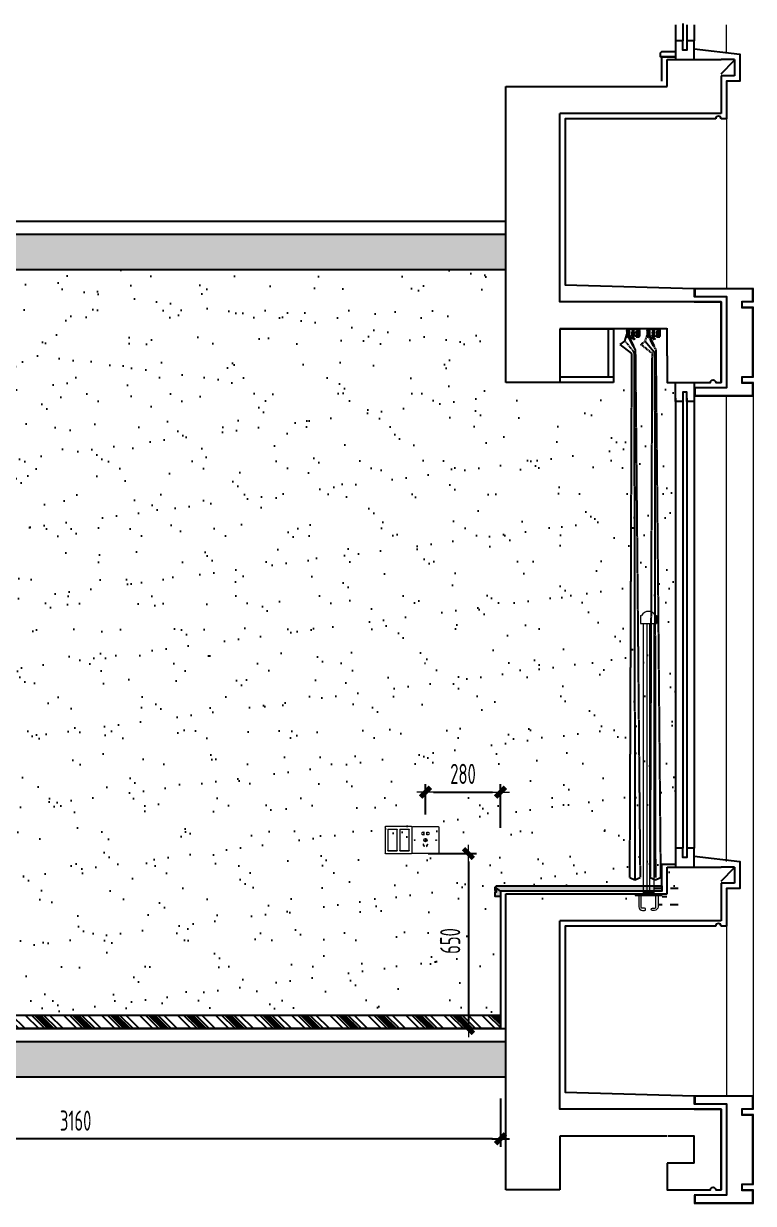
# Model space of a CAD drawing. Header units: inches. Extents: x 96003 to 270950, y -80202 to 65998.
# Drawn here: x 190368 to 193081, y 41976 to 46360 of the extents above; entities that cross this region are included whole.
import ezdxf

# ---------------------------------------------------------------- set-up
doc = ezdxf.new("R2010")
doc.units = ezdxf.units.IN
doc.header["$LTSCALE"] = 10
doc.header["$MEASUREMENT"] = 0
doc.linetypes.add('DASH', pattern=[0.35, 0.25, -0.1])
for name, color, linetype in [('01', 200, 'Continuous'), ('16', 12, 'Continuous'), ('81', 81, 'Continuous'), ('A_SURFACE', 9, 'Continuous'), ('AD-土建柱轮廓线', 200, 'Continuous'), ('EL-03', 3, 'Continuous'), ('EL-30', 30, 'Continuous'), ('EL-BHATCH-250', 250, 'Continuous'), ('FC-地面造型', 136, 'Continuous'), ('HAT【填充】', 250, 'Continuous'), ('PUB_HATCH', 8, 'Continuous'), ('SBEI', 1, 'Continuous')]:
    doc.layers.add(name, color=color, linetype=linetype)
for name, color, linetype, lineweight in [('D-地面铺装', 252, 'Continuous', 9), ('F-2', 145, 'Continuous', 0), ('J-金属幕墙', 34, 'Continuous', 13), ('L-栏杆扶手', 73, 'Continuous', 13), ('L-立面看线', 8, 'Continuous', 13)]:
    doc.layers.add(name, color=color, linetype=linetype, lineweight=lineweight)
doc.styles.add('CCD_DIM', font='archs.shx', dxfattribs={"width": 0.7})
doc.dimstyles.new('1.30', dxfattribs={"dimscale": 30, "dimtxt": 2.5, "dimasz": 1, "dimexe": 1, "dimexo": 1.5, "dimgap": 1, "dimtad": 1, "dimdec": 0, "dimrnd": 5, "dimdsep": 46, "dimtxsty": 'CCD_DIM', "dimblk": 'CCD_Dimension_Tick', "dimcen": 1, "dimclrd": 44, "dimclre": 44, "dimclrt": 2, "dimadec": 0, "dimazin": 2, "dimtfac": 1, "dimtdec": 0, "dimtix": 1, "dimtmove": 2, "dimatfit": 3, "dimldrblk": 'CCD_Dimension_Tick', "dimfxl": 5, "dimfxlon": 1, "dimtolj": 1, "dimarcsym": 0})
pattern_1 = [(45, (190901.26, -77467.75), (-35.35534, 35.35534), []), (50, (190901.26, -77467.75), (143.452, -12.5504), [15, -165]), (355, (190901.26, -77467.75), (-27.7503, 150.4384), [12, -132]), (100.4514, (190913.22, -77468.8), (115.702, 137.888), [12.748, -140.2284]), (46.184, (190901.26, -77427.75), (213.448, -33.104), [22.5, -247.5]), (96.6356, (190919.05, -77430.5), (186.9325, 194.824), [19.122, -210.343]), (351.184, (190901.26, -77427.75), (186.932, 194.824), [18, -198]), (21, (190921.26, -77437.75), (119.3814, -80.5238), [15, -165]), (326, (190921.26, -77437.75), (48.663, 145.03), [12, -132]), (71.4514, (190931.21, -77444.46), (168.0445, 64.506), [12.748, -140.2284]), (37.5, (190901.26, -77467.75), (2.43197, 66.57877), [0, -130.4, 0, -134, 0, -132.5]), (7.5, (190901.26, -77467.75), (52.6139, 78.8823), [0, -76.4, 0, -127.4, 0, -50.5]), (327.5, (190856.66, -77467.75), (106.7645, -4.511), [0, -50, 0, -156, 0, -207]), (317.5, (190836.66, -77467.75), (116.6372, 20.021), [0, -65, 0, -103.6, 0, -147])]
pattern_2 = [(45, (190901.26, -74467.75), (-35.35534, 35.35534), []), (50, (190901.26, -74467.75), (143.452, -12.5504), [15, -165]), (355, (190901.26, -74467.75), (-27.7503, 150.4384), [12, -132]), (100.4514, (190913.22, -74468.8), (115.702, 137.888), [12.748, -140.2284]), (46.184, (190901.26, -74427.75), (213.448, -33.104), [22.5, -247.5]), (96.6356, (190919.05, -74430.5), (186.9325, 194.824), [19.122, -210.343]), (351.184, (190901.26, -74427.75), (186.932, 194.824), [18, -198]), (21, (190921.26, -74437.75), (119.3814, -80.5238), [15, -165]), (326, (190921.26, -74437.75), (48.663, 145.03), [12, -132]), (71.4514, (190931.21, -74444.46), (168.0445, 64.506), [12.748, -140.2284]), (37.5, (190901.26, -74467.75), (2.43197, 66.57877), [0, -130.4, 0, -134, 0, -132.5]), (7.5, (190901.26, -74467.75), (52.6139, 78.8823), [0, -76.4, 0, -127.4, 0, -50.5]), (327.5, (190856.66, -74467.75), (106.7645, -4.511), [0, -50, 0, -156, 0, -207]), (317.5, (190836.66, -74467.75), (116.6372, 20.021), [0, -65, 0, -103.6, 0, -147])]

# ---------------------------------------------------------------- blocks, each defined once
blk = doc.blocks.new('A$C29FB2657')
blk.add_lwpolyline([(50, 0), (-50, 0), (-50, -6), (50, -6), (50, 0)])
for points in [[(-35.5, -6), (-35.5, -48, 0.414214), (-22.5, -61), (-14.5, -61, 1), (-14.5, -53), (-22.5, -53, -0.414214), (-27.5, -48), (-27.5, -6)], [(35.5, -6), (35.5, -48, -0.414214), (22.5, -61), (14.5, -61, -1), (14.5, -53), (22.5, -53, 0.414214), (27.5, -48), (27.5, -6)]]:
    blk.add_lwpolyline(points, format="xyb")
blk = doc.blocks.new('ERYRTEYRTYTRYU')
at = {"layer": 'EL-BHATCH-250'}
h = blk.add_hatch(dxfattribs=at)
h.set_pattern_fill('ANSI36', color=256)
h.set_pattern_definition([(45, (-797212.6542, -227327.022), (1.683798023, 6.173926083), [7.9375, -1.5875, 0, -1.5875])])
h.paths.add_polyline_path([(194823.9, -79002.6), (194828.9, -78997.6), (195443.9, -78997.6), (195443.9, -79017.6), (194843.9, -79017.6), (194843.9, -79037.6), (194823.9, -79037.6), (194823.9, -79020.1), (194828.9, -79020.1), (194828.9, -79015.1), (194823.9, -79015.1)])
at = {"layer": 'PUB_HATCH'}
h = blk.add_hatch(dxfattribs=at)
h.set_pattern_fill('钢筋混凝土', color=256, scale=20, style=0)
h.set_pattern_definition(pattern_2)
h.paths.add_polyline_path([(195663.9, -75987.6), (195663.9, -75927.6), (195713.9, -75927.6), (195713.9, -75987.6)])
h = blk.add_hatch(dxfattribs=at)
h.set_pattern_fill('钢筋混凝土', color=256, scale=20, style=0)
h.set_pattern_definition(pattern_2)
h.paths.add_polyline_path([(195663.9, -75987.6), (195663.9, -75927.6), (195713.9, -75927.6), (195713.9, -75987.6)])
h = blk.add_hatch(dxfattribs=at)
h.set_pattern_fill('普通砖', color=256, scale=50, style=0)
h.set_pattern_definition([(45, (134887.13, -103269.03), (-88.38838, 88.38838), [])])
h.paths.add_polyline_path([(195603.9, -77037.6), (195603.9, -76997.6), (195603.9, -76957.6)])
h = blk.add_hatch(dxfattribs=at)
h.set_pattern_fill('钢筋混凝土', color=256, scale=20, style=0)
h.set_pattern_definition(pattern_1)
h.paths.add_polyline_path([(195663.9, -78987.6), (195663.9, -78927.6), (195713.9, -78927.6), (195713.9, -78987.6)])
h = blk.add_hatch(dxfattribs=at)
h.set_pattern_fill('钢筋混凝土', color=256, scale=20, style=0)
h.set_pattern_definition(pattern_1)
h.paths.add_polyline_path([(195663.9, -78987.6), (195663.9, -78927.6), (195713.9, -78927.6), (195713.9, -78987.6)])
h = blk.add_hatch(dxfattribs=at)
h.set_pattern_fill('普通砖', color=256, scale=50, style=0)
h.set_pattern_definition([(45, (134887.13, -106269.03), (-88.38838, 88.38838), [])])
h.paths.add_polyline_path([(195603.9, -80037.6), (195603.9, -79997.6), (195603.9, -79957.6)])
at = {"layer": '81', "color": 136}
for p, q in [((195493.9, -75798.3, 0), (195493.9, -75857.6, 0)), ((195521.9, -75793.6, 0), (195521.9, -75857.6, 0)), ((195535.9, -75798.3, 0), (195535.9, -75857.6, 0)), ((195563.9, -75798.3, 0), (195563.9, -75857.6, 0)), ((195493.9, -77186, 0), (195493.9, -78857.6, 0)), ((195521.9, -77186, 0), (195521.9, -78857.6, 0)), ((195535.9, -77186, 0), (195535.9, -78857.6, 0)), ((195563.9, -77186, 0), (195563.9, -78857.6, 0)), ((195493.9, -78798.3, 0), (195493.9, -78857.6, 0)), ((195521.9, -78793.6, 0), (195521.9, -78857.6, 0)), ((195535.9, -78798.3, 0), (195535.9, -78857.6, 0)), ((195563.9, -78798.3, 0), (195563.9, -78857.6, 0))]:
    blk.add_line(p, q, dxfattribs=at)
at = {"layer": '81', "color": 136, "elevation": 0}
for points in [[(195563.9, -75857.6), (195535.9, -75857.6), (195535.9, -75892.6), (195521.9, -75892.6), (195521.9, -75857.6), (195493.9, -75857.6), (195493.9, -75927.6), (195563.9, -75927.6)], [(195563.9, -75857.6), (195535.9, -75857.6), (195535.9, -75892.6), (195521.9, -75892.6), (195521.9, -75857.6), (195493.9, -75857.6), (195493.9, -75927.6), (195563.9, -75927.6)], [(195563.9, -77197.6), (195535.9, -77197.6), (195535.9, -77162.6), (195521.9, -77162.6), (195521.9, -77197.6), (195493.9, -77197.6), (195493.9, -77127.6), (195563.9, -77127.6)], [(195563.9, -78857.6), (195535.9, -78857.6), (195535.9, -78892.6), (195521.9, -78892.6), (195521.9, -78857.6), (195493.9, -78857.6), (195493.9, -78927.6), (195563.9, -78927.6)], [(195563.9, -78857.6), (195535.9, -78857.6), (195535.9, -78892.6), (195521.9, -78892.6), (195521.9, -78857.6), (195493.9, -78857.6), (195493.9, -78927.6), (195563.9, -78927.6)]]:
    blk.add_lwpolyline(points, close=True, dxfattribs=at)
at = {"layer": 'A_SURFACE'}
blk.add_line((195443.9, -79007.6, 0), (195413.9, -79007.6, 0), dxfattribs=at)
at = {"layer": 'A_SURFACE', "color": 20, "elevation": 0}
for points in [[(195443.9, -76007.6), (195443.9, -75917.6), (195493.9, -75917.6)], [(195563.9, -75887.6), (195733.9, -75907.6), (195733.9, -76007.6), (195683.9, -76007.6), (195683.9, -76147.6), (195663.9, -76147.6)], [(195643.9, -76147.6), (195083.9, -76147.6), (195084.2, -76763.9), (195563.9, -76777.6), (195563.9, -76807.6), (195683.9, -76807.6), (195683.9, -77147.6), (195563.9, -77147.6)], [(195563.9, -78887.6), (195733.9, -78907.6), (195733.9, -79007.6), (195683.9, -79007.6), (195683.9, -79147.6), (195663.9, -79147.6)], [(195443.9, -79007.6), (195443.9, -78917.6), (195493.9, -78917.6)], [(195443.9, -79017.6), (194843.9, -79017.6), (194843.9, -79517.6)], [(195643.9, -79147.6), (195083.9, -79147.6), (195084.2, -79763.9), (195563.9, -79777.6), (195563.9, -79807.6), (195683.9, -79807.6), (195683.9, -80147.6), (195563.9, -80147.6)]]:
    blk.add_lwpolyline(points, dxfattribs=at)
at = {"layer": 'A_SURFACE', "color": 20}
for centre in [(195653.9, -76147.6, 0), (195653.9, -79147.6, 0)]:
    blk.add_arc(centre, 10, 0, 180, dxfattribs=at)
at = {"layer": 'AD-土建柱轮廓线'}
for p, q in [((195463.9, -76027.6, 0), (195463.9, -75927.6, 0)), ((195463.9, -75927.6, 0), (195663.9, -75927.6, 0)), ((195713.9, -75927.6, 0), (195663.9, -75927.6, 0)), ((195713.9, -75927.6, 0), (195663.9, -75927.6, 0)), ((195713.9, -75927.6, 0), (195713.9, -75987.6, 0)), ((195713.9, -75927.6, 0), (195713.9, -75987.6, 0)), ((195713.9, -75987.6, 0), (195663.9, -75987.6, 0)), ((195663.9, -75987.6, 0), (195663.9, -76127.6, 0)), ((195713.9, -75987.6, 0), (195663.9, -75987.6, 0)), ((194863.9, -76577.6, 0), (194863.9, -76027.6, 0)), ((194863.9, -76027.6, 0), (195463.9, -76027.6, 0)), ((195663.9, -76127.6, 0), (195063.9, -76127.6, 0)), ((194863.9, -76707.6, 0), (194863.9, -76577.6, 0)), ((194863.9, -77127.6, 0), (194863.9, -76707.6, 0)), ((194863.9, -76707.6, 0), (194863.9, -76707.6, 0)), ((195563.9, -76827.6, 0), (195063.9, -76827.6, 0)), ((195563.9, -76827.6, 0), (195663.9, -76827.6, 0)), ((195663.9, -76827.6, 0), (195663.9, -77027.6, 0)), ((195663.9, -76827.6, 0), (195663.9, -76827.6, 0)), ((195663.9, -76827.6, 0), (195663.9, -76907.6, 0)), ((195663.9, -76907.6, 0), (195663.9, -76907.6, 0)), ((195463.9, -77027.6, 0), (195463.9, -77027.6, 0)), ((195663.9, -77027.6, 0), (195663.9, -77027.6, 0)), ((195663.9, -77027.6, 0), (195663.9, -77127.6, 0)), ((195063.9, -77127.6, 0), (194863.9, -77127.6, 0)), ((195463.9, -79027.6, 0), (195463.9, -78927.6, 0)), ((195463.9, -78927.6, 0), (195663.9, -78927.6, 0)), ((195713.9, -78927.6, 0), (195663.9, -78927.6, 0)), ((195713.9, -78927.6, 0), (195663.9, -78927.6, 0)), ((195713.9, -78927.6, 0), (195713.9, -78987.6, 0)), ((195713.9, -78927.6, 0), (195713.9, -78987.6, 0)), ((195713.9, -78987.6, 0), (195663.9, -78987.6, 0)), ((195663.9, -78987.6, 0), (195663.9, -79127.6, 0)), ((195713.9, -78987.6, 0), (195663.9, -78987.6, 0)), ((194863.9, -79577.6, 0), (194863.9, -79027.6, 0)), ((194863.9, -79027.6, 0), (195463.9, -79027.6, 0)), ((195663.9, -79127.6, 0), (195063.9, -79127.6, 0)), ((194863.9, -79707.6, 0), (194863.9, -79577.6, 0)), ((194863.9, -80127.6, 0), (194863.9, -79707.6, 0)), ((194863.9, -79707.6, 0), (194863.9, -79707.6, 0)), ((195563.9, -79827.6, 0), (195063.9, -79827.6, 0)), ((195563.9, -79827.6, 0), (195663.9, -79827.6, 0)), ((195663.9, -79827.6, 0), (195663.9, -80027.6, 0)), ((195663.9, -79827.6, 0), (195663.9, -79827.6, 0)), ((195663.9, -79827.6, 0), (195663.9, -79907.6, 0)), ((195663.9, -79907.6, 0), (195663.9, -79907.6, 0)), ((195563.9, -80027.6, 0), (195463.9, -80027.6, 0)), ((195663.9, -80027.6, 0), (195663.9, -80027.6, 0)), ((195663.9, -80027.6, 0), (195663.9, -80127.6, 0)), ((195063.9, -80127.6, 0), (194863.9, -80127.6, 0))]:
    blk.add_line(p, q, dxfattribs=at)
at = {"layer": 'AD-土建柱轮廓线', "elevation": 0}
for points in [[(194863.9, -76927.6), (194863.9, -76927.6), (194863.9, -76127.6)], [(195461.5, -76927.6), (195063.9, -76927.6)], [(195063.9, -76927.6), (195063.9, -77127.6)], [(195463.9, -77027.6), (195463.9, -77027.6), (195463.9, -77027.6), (195463.9, -76927.6), (195466.3, -76927.6)], [(194863.9, -79927.6), (194863.9, -79927.6), (194863.9, -79127.6)], [(195461.5, -79927.6), (195063.9, -79927.6)], [(195063.9, -79927.6), (195063.9, -80127.6)], [(195563.9, -80027.6), (195563.9, -80027.6), (195563.9, -80027.6), (195563.9, -79927.6), (195466.3, -79927.6)]]:
    blk.add_lwpolyline(points, dxfattribs=at)
for points in [[(195463.9, -77027.6), (195463.9, -77127.6), (195623.9, -77127.6, -0.996715), (195644, -77127.6), (195663.9, -77127.6), (195663.9, -76827.6), (195063.9, -76827.6), (195063.9, -76127.6)], [(195463.9, -80027.6), (195463.9, -80127.6), (195623.9, -80127.6, -0.996715), (195644, -80127.6), (195663.9, -80127.6), (195663.9, -79827.6), (195063.9, -79827.6), (195063.9, -79127.6)]]:
    blk.add_lwpolyline(points, format="xyb", dxfattribs=at)
at = {"layer": 'D-地面铺装', "elevation": 0}
for points in [[(195463.9, -76027.6), (195463.9, -75927.6)], [(195463.9, -79027.6), (195463.9, -78927.6)]]:
    blk.add_lwpolyline(points, dxfattribs=at)
at = {"layer": 'EL-03', "elevation": 0}
for points in [[(195493.9, -75917.6), (195443.9, -75917.6), (195438.9, -75917.6), (195438.9, -75902.6), (195443.9, -75897.6), (195493.9, -75897.6)], [(194823.9, -79002.6), (194828.9, -78997.6), (195443.9, -78997.6), (195443.9, -79017.6), (194843.9, -79017.6), (194843.9, -79037.6), (194843.9, -79037.6), (194823.9, -79037.6), (194823.9, -79020.1), (194828.9, -79020.1), (194828.9, -79015.1), (194823.9, -79015.1), (194823.9, -79002.6)]]:
    blk.add_lwpolyline(points, dxfattribs=at)
at = {"layer": 'EL-30', "elevation": 0}
blk.add_lwpolyline([(194843.9, -79017.6), (194823.9, -79002.6)], dxfattribs=at)
at = {"layer": 'J-金属幕墙'}
blk.add_line((195783.9, -79777.6, 0), (195783.9, -77177.6, 0), dxfattribs=at)
at = {"layer": 'J-金属幕墙', "elevation": 0}
for points in [[(195563.9, -77147.6), (195563.9, -77177.6), (195783.9, -77177.6), (195783.9, -77127.6), (195743.9, -77127.6), (195743.9, -77107.6), (195783.9, -77107.6), (195783.9, -76847.6), (195743.9, -76847.6), (195743.9, -76827.6), (195783.9, -76827.6), (195783.9, -76777.6), (195563.9, -76777.6), (195563.9, -76807.6)], [(195566.9, -77147.6), (195566.9, -77174.6), (195780.9, -77174.6), (195780.9, -77130.6), (195740.9, -77130.6), (195740.9, -77104.6), (195780.9, -77104.6), (195780.9, -76850.6), (195740.9, -76850.6), (195740.9, -76824.6), (195780.9, -76824.6), (195780.9, -76780.6), (195566.9, -76780.6), (195566.9, -76807.6)], [(195563.9, -80147.6), (195563.9, -80177.6), (195783.9, -80177.6), (195783.9, -80127.6), (195743.9, -80127.6), (195743.9, -80107.6), (195783.9, -80107.6), (195783.9, -79847.6), (195743.9, -79847.6), (195743.9, -79827.6), (195783.9, -79827.6), (195783.9, -79777.6), (195563.9, -79777.6), (195563.9, -79807.6)], [(195566.9, -80147.6), (195566.9, -80174.6), (195780.9, -80174.6), (195780.9, -80130.6), (195740.9, -80130.6), (195740.9, -80104.6), (195780.9, -80104.6), (195780.9, -79850.6), (195740.9, -79850.6), (195740.9, -79824.6), (195780.9, -79824.6), (195780.9, -79780.6), (195566.9, -79780.6), (195566.9, -79807.6)]]:
    blk.add_lwpolyline(points, dxfattribs=at)
at = {"layer": 'L-栏杆扶手'}
for p, q in [((195363.7, -77992.7, 0), (195367.7, -77992.7, 0)), ((195363.7, -77992.7, 0), (195363.7, -78022.7, 0)), ((195363.7, -78022.7, 0), (195423.9, -78022.7, 0)), ((195373.7, -78022.7, 0), (195373.7, -78927.6, 0)), ((195388.9, -78922.6, 0), (195388.9, -78022.7, 0)), ((195398.9, -78922.6, 0), (195398.9, -78022.7, 0)), ((195413.9, -78022.7, 0), (195413.9, -78927.6, 0)), ((195419.9, -77992.7, 0), (195423.9, -77992.7, 0)), ((195423.9, -77992.7, 0), (195423.9, -78022.7, 0)), ((195373.7, -78798.3, 0), (195373.7, -79027.6, 0)), ((195388.9, -79022.6, 0), (195388.9, -78798.3, 0)), ((195398.9, -79022.6, 0), (195398.9, -78798.3, 0)), ((195413.9, -78798.3, 0), (195413.9, -79027.6, 0)), ((195413.9, -79022.6, 0), (195373.7, -79022.6, 0))]:
    blk.add_line(p, q, dxfattribs=at)
at = {"layer": 'L-栏杆扶手', "elevation": 0}
for points in [[(195443.9, -76027.6), (195413.9, -76027.6), (195443.9, -76027.6)], [(195443.9, -79027.6), (195413.9, -79027.6), (195443.9, -79027.6)]]:
    blk.add_lwpolyline(points, dxfattribs=at)
at = {"layer": 'L-栏杆扶手'}
blk.add_arc((195393.8, -78007.7, 0), 30.1, 29.8902, 150.1098, dxfattribs=at)
at = {"layer": 'L-立面看线'}
for p, q in [((195683.9, -75901.8, 0), (195683.9, -75798.3, 0)), ((195683.9, -76147.6, 0), (195683.9, -76777.6, 0)), ((195683.9, -78907.6, 0), (195683.9, -77177.6, 0)), ((195683.9, -78901.8, 0), (195683.9, -78798.3, 0)), ((195683.9, -79147.6, 0), (195683.9, -79777.6, 0))]:
    blk.add_line(p, q, dxfattribs=at)
at = {"layer": 'SBEI', "color": 3}
for p, q in [((195243.9, -76927.6, 0), (195243.9, -77107.6, 0)), ((195263.9, -76927.6, 0), (195263.9, -77127.6, 0)), ((195263.9, -77107.6, 0), (195063.9, -77107.6, 0)), ((195263.9, -77127.6, 0), (195063.9, -77127.6, 0))]:
    blk.add_line(p, q, dxfattribs=at)
at = {"layer": 'L-栏杆扶手'}
blk.add_blockref('A$C29FB2657', (195393.8, -79027.6, 0), dxfattribs=at)
blk = doc.blocks.new('*U788')
at = {"linetype": 'DASH', "ltscale": 250}
for p, q in [((2847661.4, -579684.4), (2847661.4, -579689.3)), ((2847661.4, -579691.3), (2847661.4, -579703.4)), ((2847661.4, -579691.3), (2847661.4, -579703.4)), ((2847663.4, -579682.4), (2847706.8, -579682.4)), ((2847671.8, -579706.8), (2847671.8, -579691.8)), ((2847671.8, -579706.8), (2847671.8, -579691.8)), ((2847697.4, -579685.4), (2847697.4, -579687.4)), ((2847698.3, -579706.8), (2847698.3, -579691.8)), ((2847698.3, -579706.8), (2847698.3, -579691.8)), ((2847708.8, -579684.4), (2847708.8, -579689.3)), ((2847708.8, -579691.3), (2847708.8, -579703.4)), ((2847708.8, -579691.3), (2847708.8, -579703.4)), ((2847737.4, -579684.4), (2847737.4, -579689.3)), ((2847737.4, -579691.3), (2847737.4, -579703.4)), ((2847737.4, -579691.3), (2847737.4, -579703.4)), ((2847739.4, -579682.4), (2847782.8, -579682.4)), ((2847747.9, -579706.8), (2847747.9, -579691.8)), ((2847747.9, -579706.8), (2847747.9, -579691.8)), ((2847773.4, -579685.4), (2847773.4, -579687.4)), ((2847774.4, -579706.8), (2847774.4, -579691.8)), ((2847774.4, -579706.8), (2847774.4, -579691.8)), ((2847784.8, -579684.4), (2847784.8, -579689.3)), ((2847784.8, -579691.3), (2847784.8, -579703.4)), ((2847784.8, -579691.3), (2847784.8, -579703.4)), ((2847637.7, -579740.7, 0), (2847654.7, -579727.9, 0)), ((2847680.7, -579774.5, 0), (2847637.7, -579740.7, 0)), ((2847654.7, -579727.9, 0), (2847662.4, -579704, 0)), ((2847661.4, -579705.4), (2847661.4, -579710.4)), ((2847662.4, -579704, 0), (2847693.4, -579761.1, 0)), ((2847673.8, -579712.4), (2847663.4, -579712.4)), ((2847673.8, -579712.4), (2847673.8, -579708.2)), ((2847696.4, -579712.4), (2847696.4, -579708.2)), ((2847696.4, -579712.4), (2847706.8, -579712.4)), ((2847708.8, -579705.4), (2847708.8, -579710.4)), ((2847730.7, -579727.9, 0), (2847761.5, -579765.3, 0)), ((2847737.4, -579705.4), (2847737.4, -579710.4)), ((2847749.8, -579712.4), (2847739.4, -579712.4)), ((2847749.8, -579712.4), (2847749.8, -579708.2)), ((2847772.4, -579712.4), (2847772.4, -579708.2)), ((2847772.4, -579712.4), (2847782.8, -579712.4)), ((2847784.8, -579705.4), (2847784.8, -579710.4))]:
    blk.add_line(p, q, dxfattribs=at)
at = {"linetype": 'DASH'}
for p, q in [((2847673.2, -581721.1, 0), (2847680.7, -579774.5, 0)), ((2847693.4, -579761.1, 0), (2847711.3, -581721.1, 0)), ((2847765.1, -579773.3, 0), (2847768, -581721.1, 0))]:
    blk.add_line(p, q, dxfattribs=at)
at = {"linetype": 'DASH', "ltscale": 500}
for p, q in [((2847673.2, -581721.1, 0), (2847691.9, -581730.4, 0)), ((2847691.9, -581730.4, 0), (2847711.3, -581721.1, 0)), ((2847749.3, -581721.3, 0), (2847767.9, -581730.6, 0)), ((2847767.9, -581730.6, 0), (2847787.3, -581721.3, 0))]:
    blk.add_line(p, q, dxfattribs=at)
at = {"linetype": 'DASH', "ltscale": 250}
for points in [[(2847697.4, -579685.4), (2847672.8, -579685.4), (2847672.8, -579687.4, -0.289705), (2847670.6, -579685.4), (2847666.4, -579685.4, 0.414214), (2847664.4, -579687.4), (2847664.4, -579707.4, 0.414214), (2847666.4, -579709.4), (2847670.7, -579709.4)], [(2847673.8, -579708.2, 0.598888), (2847672.3, -579708.1), (2847671.5, -579709.4), (2847666.4, -579709.4, -0.414214), (2847664.4, -579707.4), (2847664.4, -579687.4, -0.414214), (2847666.4, -579685.4), (2847670.6, -579685.4)], [(2847665.8, -579691.8, -0.665901), (2847671.8, -579691.8)], [(2847696.4, -579708.2, -0.598888), (2847697.8, -579708.1), (2847698.7, -579709.4), (2847703.8, -579709.4, 0.414214), (2847705.8, -579707.4), (2847705.8, -579687.4, 0.414214), (2847703.8, -579685.4), (2847699.6, -579685.4)], [(2847704.3, -579691.8, 0.665901), (2847698.3, -579691.8)], [(2847773.4, -579685.4), (2847748.8, -579685.4), (2847748.8, -579687.4, -0.289705), (2847746.6, -579685.4), (2847742.4, -579685.4, 0.414214), (2847740.4, -579687.4), (2847740.4, -579707.4, 0.414214), (2847742.4, -579709.4), (2847746.7, -579709.4)], [(2847749.8, -579708.2, 0.598888), (2847748.4, -579708.1), (2847747.5, -579709.4), (2847742.4, -579709.4, -0.414214), (2847740.4, -579707.4), (2847740.4, -579687.4, -0.414214), (2847742.4, -579685.4), (2847746.6, -579685.4)], [(2847741.9, -579691.8, -0.665901), (2847747.9, -579691.8)], [(2847772.4, -579708.2, -0.598888), (2847773.9, -579708.1), (2847774.7, -579709.4), (2847779.8, -579709.4, 0.414214), (2847781.8, -579707.4), (2847781.8, -579687.4, 0.414214), (2847779.8, -579685.4), (2847775.6, -579685.4)], [(2847780.4, -579691.8, 0.665901), (2847774.4, -579691.8)]]:
    blk.add_lwpolyline(points, format="xyb", dxfattribs=at)
for points in [[(2847665.8, -579691.8), (2847665.8, -579706.8)], [(2847680.9, -579698.3), (2847680.9, -579708)], [(2847682.7, -579686.5), (2847682.7, -579699.7)], [(2847686.5, -579685.4), (2847683.7, -579685.4)], [(2847687.5, -579699.7), (2847687.5, -579686.5)], [(2847689.3, -579708), (2847689.3, -579708), (2847689.3, -579698.3)], [(2847704.3, -579691.8), (2847704.3, -579706.8)], [(2847741.9, -579691.8), (2847741.9, -579706.8)], [(2847756.9, -579698.3), (2847756.9, -579708)], [(2847758.7, -579686.5), (2847758.7, -579699.7)], [(2847762.5, -579685.4), (2847759.7, -579685.4)], [(2847763.5, -579699.7), (2847763.5, -579686.5)], [(2847765.3, -579708), (2847765.3, -579708), (2847765.3, -579698.3)], [(2847780.4, -579691.8), (2847780.4, -579706.8)], [(2847683.3, -579708.6), (2847683.3, -579712.3)], [(2847683.6, -579712.8), (2847683.9, -579712.8)], [(2847683.7, -579700.8), (2847686.5, -579700.8)], [(2847683.9, -579712.3), (2847683.9, -579720.6)], [(2847685.4, -579711), (2847684.7, -579711)], [(2847685.4, -579721.5), (2847684.7, -579721.5)], [(2847686.3, -579720.6), (2847686.3, -579711.9)], [(2847686.3, -579712.8), (2847686.6, -579712.8)], [(2847686.9, -579712.3), (2847686.9, -579708.6)], [(2847759.3, -579708.6), (2847759.3, -579712.3)], [(2847759.6, -579712.8), (2847759.9, -579712.8)], [(2847759.7, -579700.8), (2847762.5, -579700.8)], [(2847759.9, -579712.3), (2847759.9, -579720.6)], [(2847761.5, -579711), (2847760.8, -579711)], [(2847761.5, -579721.5), (2847760.8, -579721.5)], [(2847762.3, -579720.6), (2847762.3, -579711.9)], [(2847762.3, -579712.8), (2847762.6, -579712.8)], [(2847762.9, -579712.3), (2847762.9, -579708.6)]]:
    blk.add_lwpolyline(points, dxfattribs=at)
at = {"linetype": 'DASH', "elevation": 0}
blk.add_lwpolyline([(2847654.7, -579727.9), (2847685.4, -579765.3, -0.2087), (2847689.1, -579773.3), (2847692, -581730.4)], format="xyb", dxfattribs=at)
at = {"linetype": 'DASH', "ltscale": 250, "elevation": 0}
for points in [[(2847674.3, -579720.5, -0.594748), (2847689.3, -579717.3), (2847691.3, -579721.2), (2847689.5, -579722.1), (2847687.6, -579718.5, 0.711964), (2847675.9, -579723.4), (2847687.2, -579746), (2847685.4, -579746.8), (2847674.2, -579725.1, -0.13588)], [(2847750.3, -579720.5, -0.594748), (2847765.3, -579717.3), (2847767.3, -579721.2), (2847765.6, -579722.1), (2847763.7, -579718.5, 0.711964), (2847752, -579723.4), (2847763.3, -579746), (2847761.5, -579746.8), (2847750.2, -579725.1, -0.13588)]]:
    blk.add_lwpolyline(points, format="xyb", close=True, dxfattribs=at)
at = {"linetype": 'DASH', "elevation": 0}
blk.add_lwpolyline([(2847749.3, -581721.1), (2847756.8, -579774.5), (2847713.8, -579740.7), (2847730.7, -579727.9), (2847738.4, -579704), (2847769.5, -579761.1), (2847787.3, -581721.1)], dxfattribs=at)
at = {"linetype": 'DASH', "ltscale": 250}
for centre, radius, start, end in [((2847663.4, -579684.4), 2, 90, 180), ((2847661.4, -579690.3), 0.999, 270, 90), ((2847682.6, -579694.8), 1.82, 88.7213, 165.1682), ((2847676.4, -579696.3), 4.89, 336.0033, 23.9967), ((2847683.7, -579686.4), 0.996, 89.9947, 188.2586), ((2847683.7, -579699.8), 0.996, 171.7414, 270.0053), ((2847686.5, -579686.4), 0.996, 351.7414, 90.0053), ((2847686.5, -579699.8), 0.996, 269.9947, 8.2586), ((2847687.5, -579694.8), 1.82, 14.8318, 91.2787), ((2847687.5, -579694.8), 1.82, 14.8318, 91.2787), ((2847693.7, -579696.3), 4.89, 156.0033, 203.9967), ((2847696.9, -579684.6), 2.77, 280.1532, 344.7794), ((2847706.8, -579684.4), 2, 0, 90), ((2847708.8, -579690.3), 0.999, 90, 270), ((2847739.4, -579684.4), 2, 90, 180), ((2847737.4, -579690.3), 0.999, 270, 90), ((2847758.7, -579694.8), 1.82, 88.7213, 165.1682), ((2847752.5, -579696.3), 4.89, 336.0033, 23.9967), ((2847759.7, -579686.4), 0.996, 89.9947, 188.2586), ((2847759.7, -579699.8), 0.996, 171.7414, 270.0053), ((2847762.5, -579686.4), 0.996, 351.7414, 90.0053), ((2847762.5, -579699.8), 0.996, 269.9947, 8.2586), ((2847763.6, -579694.8), 1.82, 14.8318, 91.2787), ((2847763.6, -579694.8), 1.82, 14.8318, 91.2787), ((2847769.8, -579696.3), 4.89, 156.0033, 203.9967), ((2847772.9, -579684.6), 2.77, 280.1532, 344.7794), ((2847782.8, -579684.4), 2, 0, 90), ((2847784.8, -579690.3), 0.999, 90, 270), ((2847661.4, -579704.4), 0.999, 270, 90), ((2847663.4, -579710.4), 2, 180, 270), ((2847668.8, -579705.6), 3.25, 202.6807, 337.3195), ((2847679.7, -579707.6), 0.757, 118.8586, 287.8987), ((2847681.3, -579710.6), 4.15, 95.3143, 117.5624), ((2847681.3, -579710.6), 2.65, 98.3391, 119.9384), ((2847685.1, -579696.9), 11.9, 249.2673, 290.7327), ((2847684.2, -579712.1), 0.921, 195.9269, 230.5269), ((2847685, -579712.1), 1.12, 102.4955, 189.3509), ((2847685, -579720.4), 1.12, 170.6491, 257.5045), ((2847685.2, -579712.1), 1.12, 9.3509, 77.5045), ((2847685.2, -579720.4), 1.12, 282.4955, 350.6491), ((2847686, -579712.1), 0.921, 309.4731, 344.0731), ((2847688.9, -579710.6), 4.15, 62.4376, 84.6857), ((2847688.9, -579710.6), 2.65, 60.0616, 81.6609), ((2847690.4, -579707.6), 0.757, 252.1013, 61.1414), ((2847701.3, -579705.6), 3.25, 202.6805, 337.3193), ((2847706.8, -579710.4), 2, 270, 0), ((2847708.8, -579704.4), 0.999, 90, 270), ((2847737.4, -579704.4), 0.999, 270, 90), ((2847739.4, -579710.4), 2, 180, 270), ((2847744.9, -579705.6), 3.25, 202.6807, 337.3195), ((2847755.8, -579707.6), 0.757, 118.8586, 287.8987), ((2847757.3, -579710.6), 4.15, 95.3143, 117.5624), ((2847757.3, -579710.6), 2.65, 98.3391, 119.9384), ((2847761.1, -579696.9), 11.9, 249.2673, 290.7327), ((2847760.2, -579712.1), 0.921, 195.9269, 230.5269), ((2847761, -579712.1), 1.12, 102.4955, 189.3509), ((2847761, -579720.4), 1.12, 170.6491, 257.5045), ((2847761.2, -579712.1), 1.12, 9.3509, 77.5045), ((2847761.2, -579720.4), 1.12, 282.4955, 350.6491), ((2847762, -579712.1), 0.921, 309.4731, 344.0731), ((2847764.9, -579710.6), 4.15, 62.4376, 84.6857), ((2847764.9, -579710.6), 2.65, 60.0616, 81.6609), ((2847766.5, -579707.6), 0.757, 252.1013, 61.1414), ((2847777.4, -579705.6), 3.25, 202.6805, 337.3193), ((2847782.8, -579710.4), 2, 270, 0), ((2847784.8, -579704.4), 0.999, 90, 270), ((2847754.1, -579773.5, 0), 11, 0.8505, 48.0042)]:
    blk.add_arc(centre, radius, start, end, dxfattribs=at)
blk = doc.blocks.new('CCD_Dimension_Tick')
at = {"color": 0, "linetype": 'ByBlock'}
for p, q in [((-1.09, 0), (0, 0)), ((0, 0), (1.09, 0))]:
    blk.add_line(p, q, dxfattribs=at)
at = {"color": 0, "linetype": 'Continuous', "const_width": 0.608}
blk.add_lwpolyline([(-0.61, -0.61), (0.61, 0.61)], dxfattribs=at)
blk = doc.blocks.new('*D216')
at = {"layer": 'Defpoints', "color": 0, "linetype": 'ByBlock', "transparency": 16777216}
for p in [(188982.4, 42756.3), (192141.4, 42756.3), (188982.4, 42216.3)]:
    blk.add_point(p, dxfattribs=at)
at = {"layer": 'FC-地面造型', "color": 44, "linetype": 'ByBlock', "lineweight": -2, "transparency": 16777216}
for p, q in [((188982.4, 42366.3), (188982.4, 42186.3)), ((192141.4, 42366.3), (192141.4, 42186.3)), ((192111.4, 42216.3), (189012.4, 42216.3))]:
    blk.add_line(p, q, dxfattribs=at)
at = {"layer": 'FC-地面造型', "color": 44, "linetype": 'ByBlock', "lineweight": -2, "transparency": 16777216, "xscale": 30, "yscale": 30, "zscale": 30, "rotation": 180}
blk.add_blockref('CCD_Dimension_Tick', (188982.4, 42216.3), dxfattribs=at)
at = {"layer": 'FC-地面造型', "color": 44, "linetype": 'ByBlock', "lineweight": -2, "transparency": 16777216, "xscale": 30, "yscale": 30, "zscale": 30}
blk.add_blockref('CCD_Dimension_Tick', (192141.4, 42216.3), dxfattribs=at)
at = {"layer": 'FC-地面造型', "color": 2, "linetype": 'ByBlock', "transparency": 16777216, "insert": (190561.9, 42283.8), "char_height": 75, "attachment_point": 5, "style": 'CCD_DIM'}
blk.add_mtext('\\A1;3160', dxfattribs=at)
blk = doc.blocks.new('A$C7C994854')
at = {"color": 0}
blk.add_lwpolyline([(0, 100), (95, 100, -0.414214), (97.5, 97.5), (97.5, 2.5, -0.414214), (95, 0), (0, 0, -0.414214), (-2.5, 2.5), (-2.5, 97.5, -0.414214)], format="xyb", close=True, dxfattribs=at)
for points in [[(40.1, 71.5), (40.1, 70), (42.1, 70), (42.1, 79), (40.1, 79), (40.1, 76.7)], [(54.9, 71.5), (54.9, 70), (52.9, 70), (52.9, 79), (54.9, 79), (54.9, 76.7)]]:
    blk.add_lwpolyline(points, dxfattribs=at)
for points in [[(46.5, 45.5), (48.5, 45.5), (48.5, 54.5), (46.5, 54.5)], [(42.6, 26), (44.4, 27), (39.9, 34.8), (38.1, 33.8)], [(50.6, 27), (52.4, 26), (56.9, 33.8), (55.1, 34.8)]]:
    blk.add_lwpolyline(points, close=True, dxfattribs=at)
for centre, radius in [((7.5, 50), 1.54), ((47.5, 50), 6), ((87.5, 50), 1.54)]:
    blk.add_circle(centre, radius, dxfattribs=at)
for centre, start, end in [((37.1, 74.1), 40.2111, 319.7889), ((57.9, 74.1), 220.2111, 139.7889)]:
    blk.add_arc(centre, 4, start, end, dxfattribs=at)
blk = doc.blocks.new('*U64')
at = {"xscale": -1}
blk.add_blockref('A$C7C994854', (40.4, -29.9), dxfattribs=at)
blk = doc.blocks.new('54565656')
at = {"color": 0, "ltscale": 0.8}
for p, q in [((-1.7, 1.7), (-1.7, 98.3)), ((0, 100), (96.6, 100)), ((8.3, 90), (8.3, 89.1)), ((8.3, 89.1), (43.3, 89.1)), ((8.3, 10.9), (8.3, 89.1)), ((43.3, 90), (43.3, 89.1)), ((43.3, 89.1), (43.3, 10.9)), ((53.3, 90), (53.3, 89.1)), ((53.3, 89.1), (88.3, 89.1)), ((53.3, 10.9), (53.3, 89.1)), ((88.3, 90), (88.3, 89.1)), ((88.3, 89.1), (88.3, 10.9)), ((98.3, 98.3), (98.3, 1.7)), ((96.6, 0), (0, 0)), ((43.3, 10.9), (8.3, 10.9)), ((43.3, 10), (43.3, 10.9)), ((88.3, 10.9), (53.3, 10.9)), ((88.3, 10), (88.3, 10.9))]:
    blk.add_line(p, q, dxfattribs=at)
at = {"color": 0, "ltscale": 0.1}
for p, q in [((43.3, 90), (8.3, 90)), ((88.3, 90), (53.3, 90)), ((8.3, 10.9), (8.3, 10)), ((43.3, 10), (8.3, 10)), ((53.3, 10.9), (53.3, 10)), ((88.3, 10), (53.3, 10))]:
    blk.add_line(p, q, dxfattribs=at)
at = {"color": 0, "ltscale": 0.8}
for centre, major_axis, start_param, end_param in [((0, 98.3), (-1.22, 1.22), -0.785398, 0.785398), ((96.6, 98.3), (1.22, 1.22), 5.497787, 7.068583), ((0, 1.7), (1.22, 1.22), 2.356194, 3.926991), ((96.6, 1.7), (-1.22, 1.22), 2.356194, 3.926991)]:
    blk.add_ellipse(centre, major_axis=major_axis, ratio=1, start_param=start_param, end_param=end_param, dxfattribs=at)
blk = doc.blocks.new('*U63')
blk.add_blockref('54565656', (-55.4, -29.9))
blk = doc.blocks.new('*D217')
at = {"layer": 'Defpoints', "color": 0, "linetype": 'ByBlock', "transparency": 16777216}
for p in [(191762.4, 43276.3), (191762.4, 42626.3, 0), (192021.8, 42626.3)]:
    blk.add_point(p, dxfattribs=at)
at = {"layer": 'F-2', "color": 44, "lineweight": -2, "transparency": 16777216}
for p, q in [((191871.8, 43276.3), (192051.8, 43276.3)), ((192021.8, 43246.3), (192021.8, 42656.3)), ((191871.8, 42626.3), (192051.8, 42626.3))]:
    blk.add_line(p, q, dxfattribs=at)
at = {"layer": 'F-2', "color": 44, "linetype": 'ByBlock', "lineweight": -2, "transparency": 16777216, "xscale": 30, "yscale": 30, "zscale": 30}
for p, rotation in [((192021.8, 43276.3), 90), ((192021.8, 42626.3), 270)]:
    blk.add_blockref('CCD_Dimension_Tick', p, dxfattribs=dict(at, rotation=rotation))
at = {"layer": 'F-2', "color": 2, "linetype": 'ByBlock', "transparency": 16777216, "insert": (191954.3, 42951.3), "char_height": 75, "attachment_point": 5, "rotation": 90, "style": 'CCD_DIM'}
blk.add_mtext('\\A1;650', dxfattribs=at)
blk = doc.blocks.new('*D218')
at = {"layer": 'Defpoints', "color": 0, "linetype": 'ByBlock', "transparency": 16777216}
for p in [(192141.4, 43504.7), (191862.4, 43376.3), (192141.4, 43326.3)]:
    blk.add_point(p, dxfattribs=at)
at = {"layer": 'F-2', "color": 44, "lineweight": -2, "transparency": 16777216}
for p, q in [((191862.4, 43421.3), (191862.4, 43534.7)), ((192141.4, 43371.3), (192141.4, 43534.7)), ((191892.4, 43504.7), (192111.4, 43504.7))]:
    blk.add_line(p, q, dxfattribs=at)
at = {"layer": 'F-2', "color": 44, "linetype": 'ByBlock', "lineweight": -2, "transparency": 16777216, "xscale": 30, "yscale": 30, "zscale": 30, "rotation": 180}
blk.add_blockref('CCD_Dimension_Tick', (191862.4, 43504.7), dxfattribs=at)
at = {"layer": 'F-2', "color": 44, "linetype": 'ByBlock', "lineweight": -2, "transparency": 16777216, "xscale": 30, "yscale": 30, "zscale": 30}
blk.add_blockref('CCD_Dimension_Tick', (192141.4, 43504.7), dxfattribs=at)
at = {"layer": 'F-2', "color": 2, "linetype": 'ByBlock', "transparency": 16777216, "insert": (192001.9, 43572.2), "char_height": 75, "attachment_point": 5, "style": 'CCD_DIM'}
blk.add_mtext('\\A1;280', dxfattribs=at)

msp = doc.modelspace()

# ---------------------------------------------------------------- hatches: boundary and pattern name
h = msp.add_hatch(color=250)
h.dxf.hatch_style = 1
h.paths.add_polyline_path([(188862.4, 45576.5), (188862.4, 45446.5), (192161.4, 45446.3), (192161.4, 45576.3)])
h = msp.add_hatch(color=250)
h.dxf.hatch_style = 1
h.paths.add_polyline_path([(188862.4, 42576.3), (188862.4, 42446.3), (192161.4, 42446.3), (192161.4, 42576.3)])
at = {"layer": 'FC-地面造型', "linetype": 'ByBlock'}
h = msp.add_hatch(dxfattribs=at)
h.set_pattern_fill('AR-SAND', color=250, scale=100)
h.set_pattern_definition([(142.5, (390409.87, 122103.94), (6.29934, 192.68238), [0, -152, 0, -170, 0, -162.5]), (172.5, (390409.87, 122103.94), (-176.97767, 282.2146), [0, -82, 0, -137, 0, -52.5]), (212.5, (390532.87, 122103.94), (-311.41419, 0.5659), [0, -50, 0, -180, 0, -235]), (222.5, (390532.87, 122103.94), (-300.61266, 87.76756), [0, -25, 0, -118, 0, -135])])
edge = h.paths.add_edge_path()
edge.add_line((192101.4, 45446.4), (189526.5, 45446.3))
edge.add_line((189526.5, 45446.3), (189526.5, 45227.8))
edge.add_arc((189495.8, 45340.7), 117, 285.2303, 308.0928)
edge.add_line((189567.9, 45248.6), (189558.2, 45264.4))
edge.add_line((189558.2, 45264.4), (189605.6, 45263))
edge.add_line((189605.6, 45263), (189573.7, 45226.9))
edge.add_line((189573.7, 45226.9), (189569.8, 45244.5))
edge.add_arc((189486.9, 45344.8), 130.1, 287.7278, 309.5805, ccw=False)
edge.add_line((189526.5, 45220.9), (189526.5, 45036.3))
edge.add_line((189526.5, 45036.3), (192101.4, 45036.4))
edge.add_line((192101.4, 45036.4), (192101.4, 45446.4))
h = msp.add_hatch(dxfattribs=at)
h.set_pattern_fill('AR-SAND', color=250, scale=100)
h.set_pattern_definition([(37.5, (-10673.94, 3777.11), (-6.29934, 192.68238), [0, -152, 0, -170, 0, -162.5]), (7.5, (-10673.94, 3777.1), (176.97767, 282.2146), [0, -82, 0, -137, 0, -52.5]), (327.5, (-10796.94, 3777.11), (311.41419, 0.5659), [0, -50, 0, -180, 0, -235]), (317.5, (-10796.94, 3777.1), (300.61266, 87.76756), [0, -25, 0, -118, 0, -135])])
h.paths.add_polyline_path([(192791.4, 45026.3), (192591.4, 45026.3), (192591.4, 44976.4), (192142.4, 44976.2), (192141.4, 45026.3), (190756.9, 45026.3), (188982.4, 45026.3), (188982.4, 44826.3), (188982.4, 42676.3), (192139.6, 42676.3), (192141.4, 43096.3), (192791.4, 43096.3)])
h = msp.add_hatch(dxfattribs=at)
h.set_pattern_fill('CYL', color=250, scale=100, angle=90, pattern_type=2)
h.set_pattern_definition([(315, (110591.33, 542947.79), (-70.710678, -70.710678), []), (315, (110589.91, 542946.37), (-70.710678, -70.710678), []), (315, (110587.09, 542943.54), (-70.710678, -70.710678), []), (315, (110581.43, 542937.89), (-70.710678, -70.710678), []), (315, (110570.12, 542926.57), (-70.710678, -70.710678), []), (315, (110544.66, 542901.12), (-70.710678, -70.710678), []), (315, (110533.35, 542889.8), (-70.710678, -70.710678), []), (315, (110527.69, 542884.15), (-70.710678, -70.710678), []), (315, (110524.86, 542881.32), (-70.710678, -70.710678), []), (315, (110523.45, 542879.9), (-70.710678, -70.710678), [])])
h.paths.add_polyline_path([(192141.4, 42626.3), (188982.4, 42626.3), (188982.4, 42676.3), (192141.4, 42676.3)])
at = {"layer": 'HAT【填充】'}
h = msp.add_hatch(dxfattribs=at)
h.set_pattern_fill('墙纸', color=256, scale=30, style=0, pattern_type=2)
h.set_pattern_definition([(180, (514612.37, 121296.047), (-30, 30), [30, -30])])
h.paths.add_polyline_path([(192731.4, 43146.3), (192759.4, 43146.3), (192759.4, 43111.3), (192773.4, 43111.3), (192773.4, 43146.3), (192801.4, 43146.3), (192801.4, 43076.3), (192731.4, 43076.3)])

# ---------------------------------------------------------------- linework, layer by layer
at = {"color": 5}
for p, q in [((188862.4, 45626.5, 0), (192161.4, 45626.3, 0)), ((188962.4, 42626.3, 0), (192161.4, 42626.3, 0))]:
    msp.add_line(p, q, dxfattribs=at)
at = {"layer": '01'}
for points in [[(188862.4, 45576.5), (188862.4, 45446.5), (192161.4, 45446.3), (192161.4, 45576.3)], [(188862.4, 42576.3), (188862.4, 42446.3), (192161.4, 42446.3), (192161.4, 42576.3)]]:
    msp.add_lwpolyline(points, close=True, dxfattribs=at)
at = {"layer": 'FC-地面造型', "color": 30, "linetype": 'ByBlock'}
msp.add_lwpolyline([(192141.4, 42626.3), (188982.4, 42626.3), (188982.4, 42676.3), (192141.4, 42676.3)], close=True, dxfattribs=at)
at = {"layer": 'SBEI', "color": 3}
msp.add_line((192361.4, 45226.3, 0), (192561.4, 45226.3, 0), dxfattribs=at)

# ---------------------------------------------------------------- block references
at = {"layer": '16', "color": 138}
msp.add_blockref('*U788', (-2655051.1, 624908.7, 0), dxfattribs=at)
at = {"layer": 'F-2', "xscale": -1}
for name, p in [('*U63', (191755.2, 43306.2)), ('*U64', (191855.2, 43306.2))]:
    msp.add_blockref(name, p, dxfattribs=at)
at = {"layer": 'FC-地面造型', "color": 8, "linetype": 'ByBlock'}
msp.add_blockref('ERYRTEYRTYTRYU', (-2702.5, 122153.9, 0), dxfattribs=at)

# ---------------------------------------------------------------- dimensions: what is measured, and where the dimension line sits
at = {"layer": 'F-2', "color": 30, "linetype": 'ByBlock'}
for base, p1, p2, angle, picture, middle in [((192141.4, 43504.7), (191862.4, 43376.3), (192141.4, 43326.3), 180, '*D218', (192001.9, 43572.2)), ((192021.8, 42626.3), (191762.4, 43276.3), (191762.4, 42626.3, 0), 90, '*D217', (191954.3, 42951.3))]:
    dim = msp.add_linear_dim(base=base, p1=p1, p2=p2, angle=angle, dimstyle='1.30', dxfattribs=at)
    dim.commit()
    dim.dimension.update_dxf_attribs({"geometry": picture, "text_midpoint": middle})
at = {"layer": 'FC-地面造型', "color": 8, "linetype": 'ByBlock'}
dim = msp.add_linear_dim(base=(188982.4, 42216.3), p1=(192141.4, 42756.3), p2=(188982.4, 42756.3), angle=180, dimstyle='1.30', dxfattribs=at)
dim.commit()
dim.dimension.update_dxf_attribs({"geometry": '*D216', "text_midpoint": (190561.9, 42283.8)})

doc.saveas('drawing.dxf')
